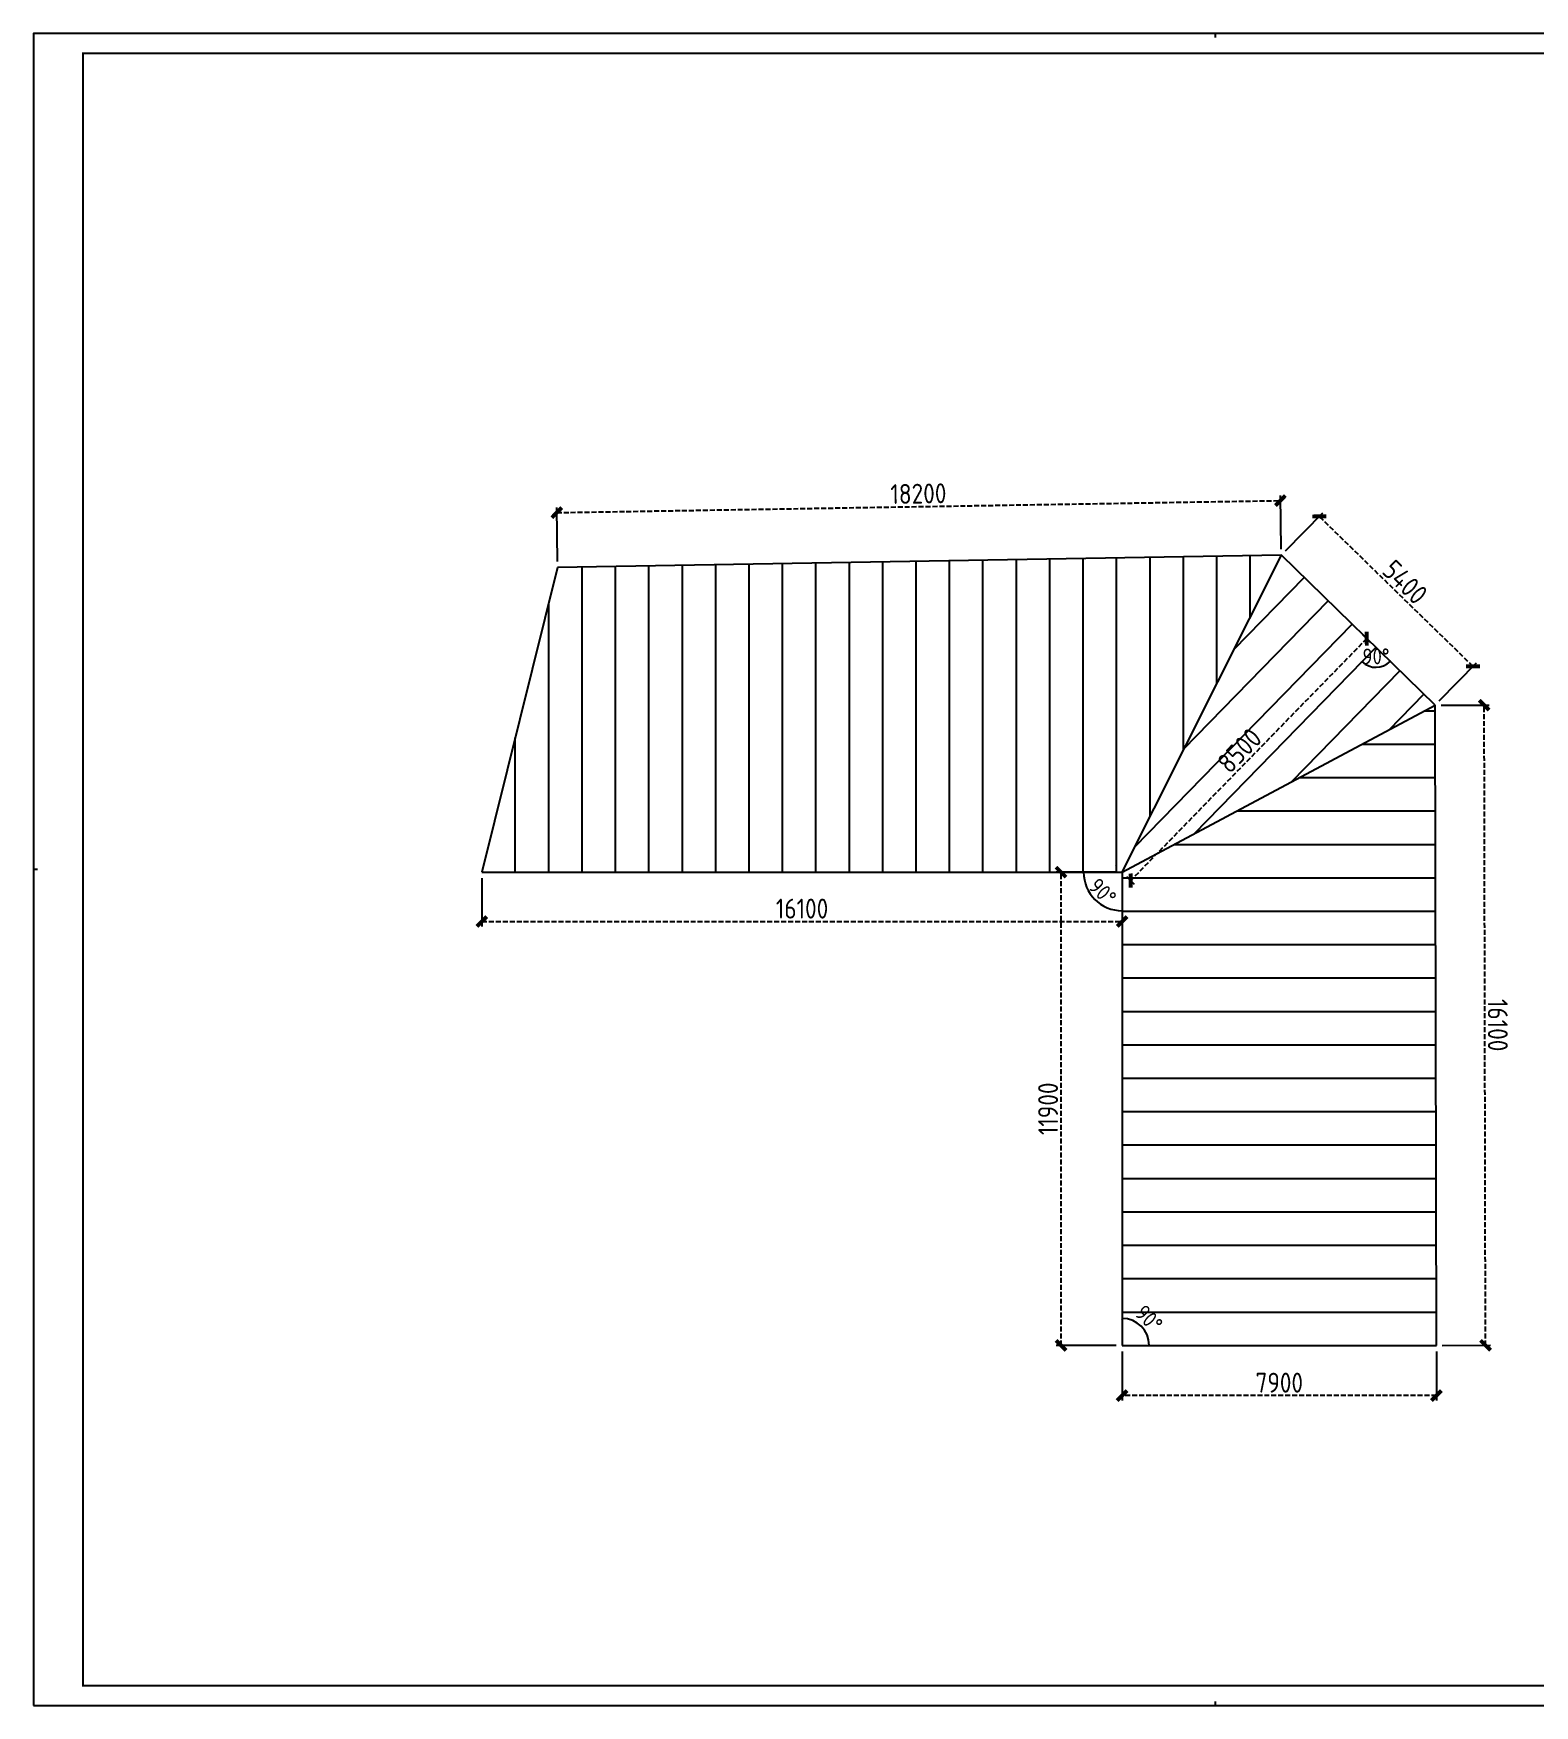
# Model space of a CAD drawing. Extents: x 18695 to 137595, y 9127 to 385570.
# Drawn here: x 18695 to 94187, y 200003 to 284103 of the extents above; entities that cross this region are included whole.
import ezdxf
from ezdxf.enums import TextEntityAlignment as Align

# ---------------------------------------------------------------- set-up
doc = ezdxf.new("R2010")
doc.units = 0
doc.header["$LTSCALE"] = 1000
doc.header["$MEASUREMENT"] = 0
doc.linetypes.add('DASH', pattern=[0.35, 0.25, -0.1])
doc.layers.add('PUB_TITLE', color=4, linetype='Continuous')
doc.styles.get("Standard").update_dxf_attribs({"font": 'gbenor.shx', "bigfont": 'gbcbig.shx'})
doc.dimstyles.get("Standard").update_dxf_attribs({"dimscale": 100, "dimtxt": 3.5, "dimasz": 1, "dimexe": 2.5, "dimexo": 3, "dimgap": 1.5, "dimtad": 1, "dimdec": 0, "dimzin": 0, "dimdsep": 46, "dimtxsty": 'Standard', "dimblk": 'ARCHTICK', "dimcen": 0.09, "dimadec": 0, "dimazin": 0, "dimtfac": 1, "dimtdec": 0, "dimtix": 1, "dimtmove": 2, "dimatfit": 3, "dimfxl": 1, "dimtolj": 1, "dimtzin": 0, "dimarcsym": 0})

# ---------------------------------------------------------------- blocks, each defined once
blk = doc.blocks.new('$titleblk$00000167')
for p, q in [((-594.5, 839), (-594.5, 841)), ((-1187, 420.5), (-1189, 420.5)), ((-594.5, 0), (-594.5, 2))]:
    blk.add_line(p, q)
blk.add_lwpolyline([(-1189, 0), (0, 0), (0, 841), (-1189, 841)], close=True)
at = {"const_width": 1}
blk.add_lwpolyline([(-1164, 10), (-10, 10), (-10, 831), (-1164, 831)], close=True, dxfattribs=at)
at = {"flags": 4}
for tag, p in [('(扩展图名)', (-62.12, 184.1)), ('图名', (-62.12, 180.13)), ('日期', (-62.12, 172.03)), ('图号', (-62.12, 163.99)), ('比例', (-62.12, 156)), ('子项', (-59.56, 82.07)), ('工程名称', (-59.24, 70.19)), ('设计号', (-36.91, 28.62))]:
    blk.add_attdef(tag, text='', height=3.5, dxfattribs=at).set_placement(p, align=Align.CENTER)
for tag, p in [('设计人', (-64.84, 148.13)), ('负责人', (-64.71, 140.27)), ('主持人', (-64.73, 132.26)), ('校对人', (-64.28, 124.4)), ('审核人', (-63.96, 116.15)), ('审定人', (-64.16, 107.95)), ('所长', (-64.16, 99.76))]:
    blk.add_attdef(tag, p, '', height=3.5)
blk = doc.blocks.new('_ArchTick')
at = {"color": 0, "linetype": 'ByBlock', "const_width": 0.4}
blk.add_lwpolyline([(-0.5, -0.5), (0.5, 0.5)], dxfattribs=at)
blk = doc.blocks.new('*D28')
at = {"color": 0, "lineweight": -2}
for p, q in [((41248, 241617), (41248, 239186)), ((73448, 241617), (73448, 239186))]:
    blk.add_line(p, q, dxfattribs=at)
at = {"color": 0, "linetype": 'DASH', "lineweight": -2}
blk.add_line((41248, 239436), (73448, 239436), dxfattribs=at)
at = {"layer": 'Defpoints', "color": 0}
for p in [(41248, 241917), (73448, 241917), (73448, 239436)]:
    blk.add_point(p, dxfattribs=at)
at = {"color": 0, "lineweight": -2, "xscale": 500, "yscale": 500, "zscale": 500, "rotation": 180}
blk.add_blockref('_ArchTick', (41248, 239436), dxfattribs=at)
at = {"color": 0, "lineweight": -2, "xscale": 500, "yscale": 500, "zscale": 500}
blk.add_blockref('_ArchTick', (73448, 239436), dxfattribs=at)
at = {"color": 0, "insert": (57348, 240086), "char_height": 1000, "attachment_point": 5}
blk.add_mtext('\\A1;16100', dxfattribs=at)
blk = doc.blocks.new('*D29')
at = {"color": 0, "lineweight": -2}
for p, q in [((81448, 258157), (81403, 260859)), ((45053, 257550), (45008, 260252))]:
    blk.add_line(p, q, dxfattribs=at)
at = {"color": 0, "linetype": 'DASH', "lineweight": -2}
blk.add_line((45012, 260002), (81407, 260609), dxfattribs=at)
at = {"layer": 'Defpoints', "color": 0}
for p in [(81407, 260609), (81453, 257857), (45058, 257250)]:
    blk.add_point(p, dxfattribs=at)
at = {"color": 0, "lineweight": -2, "xscale": 500, "yscale": 500, "zscale": 500}
for p, rotation in [((81407, 260609), 0.9558185044573402), ((45012, 260002), 180.9558185044574)]:
    blk.add_blockref('_ArchTick', p, dxfattribs=dict(at, rotation=rotation))
at = {"color": 0, "insert": (63199, 260955), "char_height": 1000, "attachment_point": 5, "rotation": 0.95582}
blk.add_mtext('\\A1;18200', dxfattribs=at)
blk = doc.blocks.new('*D30')
at = {"color": 0, "lineweight": -2}
for p, q in [((81662, 258072), (83533, 259990)), ((89394, 250531), (91264, 252449))]:
    blk.add_line(p, q, dxfattribs=at)
at = {"color": 0, "linetype": 'DASH', "lineweight": -2}
blk.add_line((91089, 252270), (83358, 259811), dxfattribs=at)
at = {"layer": 'Defpoints', "color": 0}
for p in [(83358, 259811), (81453, 257857), (89184, 250316)]:
    blk.add_point(p, dxfattribs=at)
at = {"color": 0, "lineweight": -2, "xscale": 500, "yscale": 500, "zscale": 500}
for p, rotation in [((83358, 259811), 135.7141330724012), ((91089, 252270), 315.7141330724012)]:
    blk.add_blockref('_ArchTick', p, dxfattribs=dict(at, rotation=rotation))
at = {"color": 0, "insert": (87678, 256506), "char_height": 1000, "attachment_point": 5, "rotation": 315.71413}
blk.add_mtext('\\A1;5400', dxfattribs=at)
blk = doc.blocks.new('*D31')
at = {"color": 0, "lineweight": -2}
for p, q in [((89484, 250317), (91906, 250322)), ((89548, 218117), (91970, 218122))]:
    blk.add_line(p, q, dxfattribs=at)
at = {"color": 0, "linetype": 'DASH', "lineweight": -2}
blk.add_line((91720, 218121), (91656, 250321), dxfattribs=at)
at = {"layer": 'Defpoints', "color": 0}
for p in [(89184, 250316), (91656, 250321), (89248, 218117)]:
    blk.add_point(p, dxfattribs=at)
at = {"color": 0, "lineweight": -2, "xscale": 500, "yscale": 500, "zscale": 500}
for p, rotation in [((91656, 250321), 90.11311085317314), ((91720, 218121), 270.1131108531731)]:
    blk.add_blockref('_ArchTick', p, dxfattribs=dict(at, rotation=rotation))
at = {"color": 0, "insert": (92338, 234223), "char_height": 1000, "attachment_point": 5, "rotation": 270.11311}
blk.add_mtext('\\A1;16100', dxfattribs=at)
blk = doc.blocks.new('*D32')
at = {"color": 0, "lineweight": -2}
for p, q in [((73448, 217817), (73448, 215343)), ((89248, 217817), (89248, 215343))]:
    blk.add_line(p, q, dxfattribs=at)
at = {"color": 0, "linetype": 'DASH', "lineweight": -2}
blk.add_line((89248, 215593), (73448, 215593), dxfattribs=at)
at = {"layer": 'Defpoints', "color": 0}
for p in [(73448, 218117), (89248, 218117), (73448, 215593)]:
    blk.add_point(p, dxfattribs=at)
at = {"color": 0, "lineweight": -2, "xscale": 500, "yscale": 500, "zscale": 500, "rotation": 180}
blk.add_blockref('_ArchTick', (73448, 215593), dxfattribs=at)
at = {"color": 0, "lineweight": -2, "xscale": 500, "yscale": 500, "zscale": 500}
blk.add_blockref('_ArchTick', (89248, 215593), dxfattribs=at)
at = {"color": 0, "insert": (81348, 216243), "char_height": 1000, "attachment_point": 5}
blk.add_mtext('\\A1;7900', dxfattribs=at)
blk = doc.blocks.new('*D33')
at = {"color": 0, "lineweight": -2}
for p, q in [((73148, 241917), (70122, 241917)), ((73148, 218117), (70122, 218117))]:
    blk.add_line(p, q, dxfattribs=at)
at = {"color": 0, "linetype": 'DASH', "lineweight": -2}
blk.add_line((70372, 218117), (70372, 241917), dxfattribs=at)
at = {"layer": 'Defpoints', "color": 0}
for p in [(70372, 241917), (73448, 241917), (73448, 218117)]:
    blk.add_point(p, dxfattribs=at)
at = {"color": 0, "lineweight": -2, "xscale": 500, "yscale": 500, "zscale": 500}
for p, rotation in [((70372, 241917), 90), ((70372, 218117), 270)]:
    blk.add_blockref('_ArchTick', p, dxfattribs=dict(at, rotation=rotation))
at = {"color": 0, "insert": (69722, 230017), "char_height": 1000, "attachment_point": 5, "rotation": 90}
blk.add_mtext('\\A1;11900', dxfattribs=at)
blk = doc.blocks.new('*D36')
at = {"color": 0, "linetype": 'DASH', "lineweight": -2}
blk.add_line((85748, 253668), (73877, 241498), dxfattribs=at)
at = {"color": 0, "lineweight": -2}
for p, q in [((85533, 253877), (85927, 253493)), ((73663, 241707), (74056, 241323))]:
    blk.add_line(p, q, dxfattribs=at)
at = {"layer": 'Defpoints', "color": 0}
for p in [(85319, 254087), (73448, 241917), (73877, 241498)]:
    blk.add_point(p, dxfattribs=at)
at = {"color": 0, "lineweight": -2, "xscale": 500, "yscale": 500, "zscale": 500}
for p, rotation in [((85748, 253668), 45.71413307240122), ((73877, 241498), 225.7141330724012)]:
    blk.add_blockref('_ArchTick', p, dxfattribs=dict(at, rotation=rotation))
at = {"color": 0, "insert": (79347, 248037), "char_height": 1000, "attachment_point": 5, "rotation": 45.71413}
blk.add_mtext('\\A1;8500', dxfattribs=at)
blk = doc.blocks.new('*D37')
at = {"color": 0, "lineweight": -2}
blk.add_arc((73448, 241917), 1940, 180, 270, dxfattribs=at)
at = {"layer": 'Defpoints', "color": 0}
for p in [(41248, 241917), (73448, 241917), (73448, 241917), (71768, 240946), (73448, 218117)]:
    blk.add_point(p, dxfattribs=at)
at = {"color": 0, "lineweight": -2, "xscale": 100, "yscale": 100, "zscale": 100, "rotation": 90}
blk.add_blockref('_ArchTick', (71508, 241917), dxfattribs=at)
at = {"color": 0, "lineweight": -2, "xscale": 100, "yscale": 100, "zscale": 100}
blk.add_blockref('_ArchTick', (73448, 239976), dxfattribs=at)
at = {"color": 0, "insert": (72465, 240933), "char_height": 800, "attachment_point": 5, "rotation": 315}
blk.add_mtext('\\A1;90°', dxfattribs=at)
blk = doc.blocks.new('*D38')
at = {"color": 0, "lineweight": -2}
blk.add_arc((73448, 218117), 1357, 0, 90, dxfattribs=at)
at = {"layer": 'Defpoints', "color": 0}
for p in [(73448, 241917), (74623, 218795), (73448, 218117), (73448, 218117), (89248, 218117)]:
    blk.add_point(p, dxfattribs=at)
at = {"color": 0, "lineweight": -2, "xscale": 100, "yscale": 100, "zscale": 100}
for p, rotation in [((73448, 219473), 180.0000000000001), ((74805, 218117), 270.0000000000001)]:
    blk.add_blockref('_ArchTick', p, dxfattribs=dict(at, rotation=rotation))
at = {"color": 0, "insert": (74796, 219465), "char_height": 800, "attachment_point": 5, "rotation": 315}
blk.add_mtext('\\A1;90°', dxfattribs=at)
blk = doc.blocks.new('*D39')
at = {"color": 0, "lineweight": -2}
blk.add_arc((86212, 253216), 995, 225.71413, 315.71413, dxfattribs=at)
at = {"layer": 'Defpoints', "color": 0}
for p in [(81453, 257857), (86212, 253216), (85966, 252252), (89184, 250316), (77084, 243858)]:
    blk.add_point(p, dxfattribs=at)
at = {"color": 0, "lineweight": -2, "xscale": 100, "yscale": 100, "zscale": 100}
for p, rotation in [((85517, 252504), 135.7141330724018), ((86924, 252521), 45.7141330724013)]:
    blk.add_blockref('_ArchTick', p, dxfattribs=dict(at, rotation=rotation))
at = {"color": 0, "insert": (86217, 252771), "char_height": 800, "attachment_point": 5, "rotation": 0.71413}
blk.add_mtext('\\A1;90°', dxfattribs=at)

msp = doc.modelspace()

# ---------------------------------------------------------------- linework, layer by layer
for p, q in [((81453, 257857.4), (45058, 257250.2)), ((51327.9, 241916.5), (51327.9, 257354.8)), ((53007.9, 241916.5), (53007.9, 257382.8)), ((54687.9, 241916.5), (54687.9, 257410.9)), ((56367.9, 241916.5), (56367.9, 257438.9)), ((58047.9, 241916.5), (58047.9, 257466.9)), ((59727.9, 241916.5), (59727.9, 257495)), ((61407.9, 241916.5), (61407.9, 257523)), ((63087.9, 241916.5), (63087.9, 257551)), ((64767.9, 241916.5), (64767.9, 257579)), ((66447.9, 241916.5), (66447.9, 257607.1)), ((68127.9, 241916.5), (68127.9, 257635.1)), ((69807.9, 241916.5), (69807.9, 257663.1)), ((71487.9, 241916.5), (71487.9, 257691.2)), ((73167.9, 241916.5), (73167.9, 257719.2)), ((73447.9, 241916.5), (81453, 257857.4)), ((74847.9, 244704.4), (74847.9, 257747.2)), ((76527.9, 248049.9), (76527.9, 257775.2)), ((78207.9, 251395.3), (78207.9, 257803.3)), ((79887.9, 254740.8), (79887.9, 257831.3)), ((89184.3, 250316.4), (81453, 257857.4)), ((45058, 257250.2), (41247.9, 241916.5)), ((46287.9, 241916.5), (46287.9, 257270.7)), ((47967.9, 241916.5), (47967.9, 257298.8)), ((49647.9, 241916.5), (49647.9, 257326.8)), ((79069.5, 253111.1), (82603.9, 256734.8)), ((44607.9, 241916.5), (44607.9, 255438.6)), ((76527.9, 248099.3), (83806.6, 255561.7)), ((74088.5, 243192.3), (85009.2, 254388.7)), ((77084.2, 243857.5), (86211.9, 253215.7)), ((81980, 246470.8), (87414.5, 252042.6)), ((86875.8, 249084.2), (88617.2, 250869.6)), ((73447.9, 241916.5), (89184.3, 250316.4)), ((88659.9, 250036.5), (89184.8, 250036.5)), ((89247.9, 218116.5), (89184.3, 250316.4)), ((42927.9, 241916.5), (42927.9, 248677.5)), ((85512.5, 248356.5), (89188.2, 248356.5)), ((82365.2, 246676.5), (89191.5, 246676.5)), ((79217.9, 244996.5), (89194.8, 244996.5)), ((76070.6, 243316.5), (89198.1, 243316.5)), ((73138.5, 242218.3), (73167.9, 242248.4)), ((41247.9, 241916.5), (73447.9, 241916.5)), ((73447.9, 241916.5), (73447.9, 218116.5)), ((73447.9, 241636.5), (89201.4, 241636.5)), ((73447.9, 239956.5), (89204.7, 239956.5)), ((73447.9, 238276.5), (89208.1, 238276.5)), ((73447.9, 236596.5), (89211.4, 236596.5)), ((73447.9, 234916.5), (89214.7, 234916.5)), ((73447.9, 233236.5), (89218, 233236.5)), ((73447.9, 231556.5), (89221.3, 231556.5)), ((73447.9, 229876.5), (89224.6, 229876.5)), ((73447.9, 228196.5), (89228, 228196.5)), ((73447.9, 226516.5), (89231.3, 226516.5)), ((73447.9, 224836.5), (89234.6, 224836.5)), ((73447.9, 223156.5), (89237.9, 223156.5)), ((73447.9, 221476.5), (89241.2, 221476.5)), ((73447.9, 219796.5), (89244.5, 219796.5)), ((73447.9, 218116.5), (89247.9, 218116.5))]:
    msp.add_line(p, q)

# ---------------------------------------------------------------- block references
at = {"layer": 'PUB_TITLE', "xscale": 100, "yscale": 100, "zscale": 100}
msp.add_blockref('$titleblk$00000167', (137594.7, 200002.7), dxfattribs=at)

# ---------------------------------------------------------------- dimensions: what is measured, and where the dimension line sits
at = {"color": 1}
for p1, p2, distance, picture, middle in [((45058, 257250.2), (81453, 257857.4), 2751.7, '*D29', (63198.7, 260955.1)), ((89184.3, 250316.4), (81453, 257857.4), -2728.5, '*D30', (87677.6, 256505.5)), ((89247.9, 218116.5), (89184.3, 250316.4), -2471.9, '*D31', (92338, 234222.6)), ((73447.9, 218116.5), (73447.9, 241916.5), 3076.2, '*D33', (69721.7, 230016.5)), ((41247.9, 241916.5), (73447.9, 241916.5), -2480.8, '*D28', (57347.9, 240085.7)), ((89247.9, 218116.5), (73447.9, 218116.5), 2523.8, '*D32', (81347.9, 216242.7))]:
    dim = msp.add_aligned_dim(p1=p1, p2=p2, distance=distance, dimstyle='Standard', override={"dimtxt": 10, "dimasz": 5, "dimlfac": 0.5}, dxfattribs=at)
    dim.commit()
    dim.dimension.update_dxf_attribs({"geometry": picture, "text_midpoint": middle})
for base, line1, line2, picture, middle in [((85966.4, 252251.7), ((89184.3, 250316.4), (81453, 257857.4)), ((77084.2, 243857.5), (86211.9, 253215.7)), '*D39', (86217.4, 252771)), ((71767.6, 240946.4), ((73447.9, 241916.5), (73447.9, 218116.5)), ((41247.9, 241916.5), (73447.9, 241916.5)), '*D37', (72464.8, 240933.5)), ((74623, 218795), ((73447.9, 218116.5), (89247.9, 218116.5)), ((73447.9, 241916.5), (73447.9, 218116.5)), '*D38', (74796.3, 219464.9))]:
    dim = msp.add_angular_dim_2l(base=base, line1=line1, line2=line2, dimstyle='Standard', override={"dimtxt": 8})
    dim.commit()
    dim.dimension.update_dxf_attribs({"geometry": picture, "text_midpoint": middle})
dim = msp.add_aligned_dim(p1=(85318.6, 254086.9), p2=(73447.9, 241916.5), distance=600, text='8500', dimstyle='Standard', override={"dimtxt": 10, "dimasz": 5, "dimlfac": 0.5}, dxfattribs=at)
dim.commit()
dim.dimension.update_dxf_attribs({"geometry": '*D36', "text_midpoint": (79347.4, 248036.6)})

doc.saveas('drawing.dxf')
